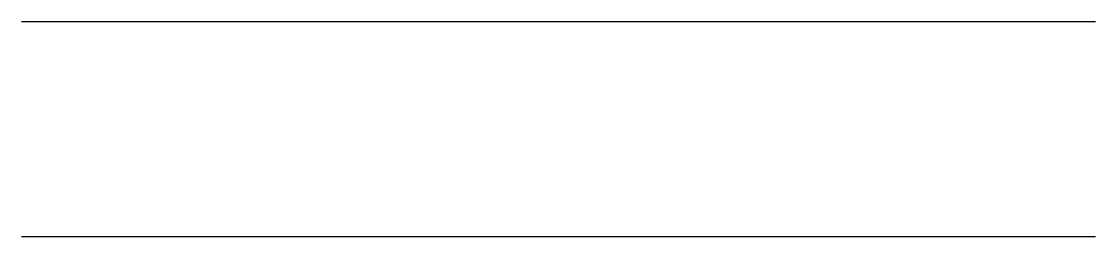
# Model space of a CAD drawing. Extents: x 0 to 10, y 0 to 2.
import ezdxf

# ---------------------------------------------------------------- set-up
doc = ezdxf.new("R2010")
doc.units = 0
doc.header["$MEASUREMENT"] = 0
doc.layers.add('DOORS', color=7, linetype='Continuous')
doc.layers.add('WALLS', color=7, linetype='Continuous')

msp = doc.modelspace()

# ---------------------------------------------------------------- linework, layer by layer
at = {"layer": 'DOORS'}
msp.add_line((0, 2), (10, 2), dxfattribs=at)
at = {"layer": 'WALLS'}
msp.add_line((0, 0), (10, 0), dxfattribs=at)

doc.saveas('drawing.dxf')
